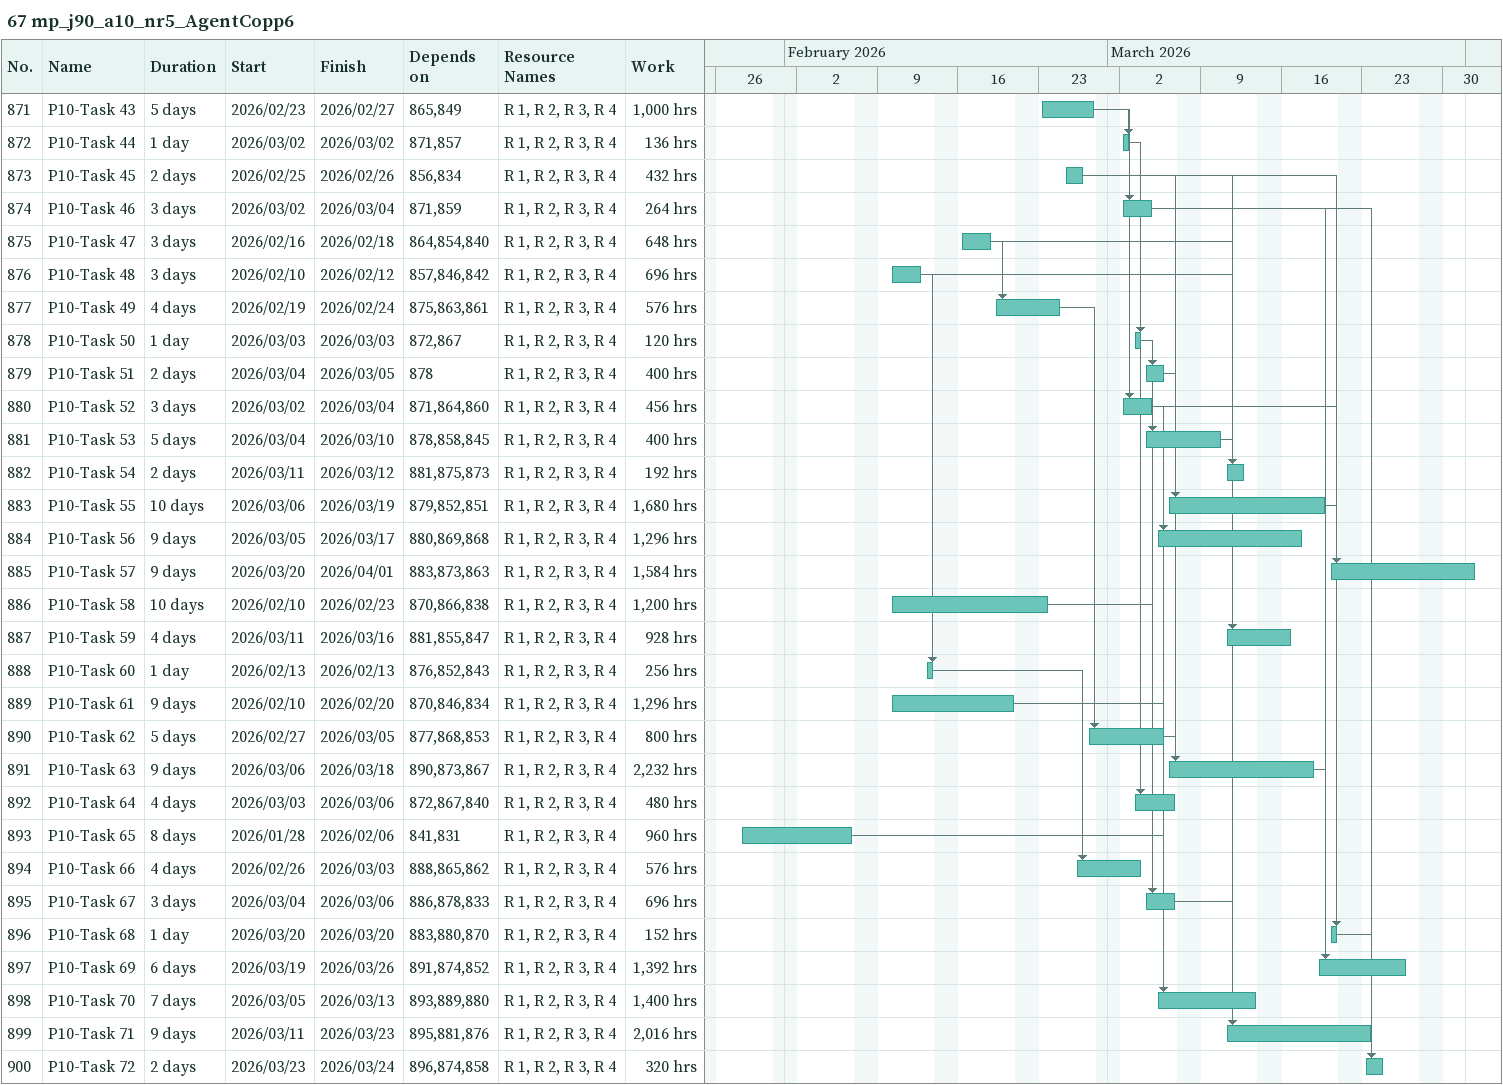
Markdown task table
67 mp_j90_a10_nr5_AgentCopp6

| ID | Task | Duration | Start | Finish | Predecessors | Resources | Work (h) |
|---|---|---|---|---|---|---|---|
| 871 | P10-Task 43 | 5d | 2026-02-23 | 2026-02-27 | 865, 849 | R 1, R 2, R 3, R 4 | 1000 |
| 872 | P10-Task 44 | 1d | 2026-03-02 | 2026-03-02 | 871, 857 | R 1, R 2, R 3, R 4 | 136 |
| 873 | P10-Task 45 | 2d | 2026-02-25 | 2026-02-26 | 856, 834 | R 1, R 2, R 3, R 4 | 432 |
| 874 | P10-Task 46 | 3d | 2026-03-02 | 2026-03-04 | 871, 859 | R 1, R 2, R 3, R 4 | 264 |
| 875 | P10-Task 47 | 3d | 2026-02-16 | 2026-02-18 | 864, 854, 840 | R 1, R 2, R 3, R 4 | 648 |
| 876 | P10-Task 48 | 3d | 2026-02-10 | 2026-02-12 | 857, 846, 842 | R 1, R 2, R 3, R 4 | 696 |
| 877 | P10-Task 49 | 4d | 2026-02-19 | 2026-02-24 | 875, 863, 861 | R 1, R 2, R 3, R 4 | 576 |
| 878 | P10-Task 50 | 1d | 2026-03-03 | 2026-03-03 | 872, 867 | R 1, R 2, R 3, R 4 | 120 |
| 879 | P10-Task 51 | 2d | 2026-03-04 | 2026-03-05 | 878 | R 1, R 2, R 3, R 4 | 400 |
| 880 | P10-Task 52 | 3d | 2026-03-02 | 2026-03-04 | 871, 864, 860 | R 1, R 2, R 3, R 4 | 456 |
| 881 | P10-Task 53 | 5d | 2026-03-04 | 2026-03-10 | 878, 858, 845 | R 1, R 2, R 3, R 4 | 400 |
| 882 | P10-Task 54 | 2d | 2026-03-11 | 2026-03-12 | 881, 875, 873 | R 1, R 2, R 3, R 4 | 192 |
| 883 | P10-Task 55 | 10d | 2026-03-06 | 2026-03-19 | 879, 852, 851 | R 1, R 2, R 3, R 4 | 1680 |
| 884 | P10-Task 56 | 9d | 2026-03-05 | 2026-03-17 | 880, 869, 868 | R 1, R 2, R 3, R 4 | 1296 |
| 885 | P10-Task 57 | 9d | 2026-03-20 | 2026-04-01 | 883, 873, 863 | R 1, R 2, R 3, R 4 | 1584 |
| 886 | P10-Task 58 | 10d | 2026-02-10 | 2026-02-23 | 870, 866, 838 | R 1, R 2, R 3, R 4 | 1200 |
| 887 | P10-Task 59 | 4d | 2026-03-11 | 2026-03-16 | 881, 855, 847 | R 1, R 2, R 3, R 4 | 928 |
| 888 | P10-Task 60 | 1d | 2026-02-13 | 2026-02-13 | 876, 852, 843 | R 1, R 2, R 3, R 4 | 256 |
| 889 | P10-Task 61 | 9d | 2026-02-10 | 2026-02-20 | 870, 846, 834 | R 1, R 2, R 3, R 4 | 1296 |
| 890 | P10-Task 62 | 5d | 2026-02-27 | 2026-03-05 | 877, 868, 853 | R 1, R 2, R 3, R 4 | 800 |
| 891 | P10-Task 63 | 9d | 2026-03-06 | 2026-03-18 | 890, 873, 867 | R 1, R 2, R 3, R 4 | 2232 |
| 892 | P10-Task 64 | 4d | 2026-03-03 | 2026-03-06 | 872, 867, 840 | R 1, R 2, R 3, R 4 | 480 |
| 893 | P10-Task 65 | 8d | 2026-01-28 | 2026-02-06 | 841, 831 | R 1, R 2, R 3, R 4 | 960 |
| 894 | P10-Task 66 | 4d | 2026-02-26 | 2026-03-03 | 888, 865, 862 | R 1, R 2, R 3, R 4 | 576 |
| 895 | P10-Task 67 | 3d | 2026-03-04 | 2026-03-06 | 886, 878, 833 | R 1, R 2, R 3, R 4 | 696 |
| 896 | P10-Task 68 | 1d | 2026-03-20 | 2026-03-20 | 883, 880, 870 | R 1, R 2, R 3, R 4 | 152 |
| 897 | P10-Task 69 | 6d | 2026-03-19 | 2026-03-26 | 891, 874, 852 | R 1, R 2, R 3, R 4 | 1392 |
| 898 | P10-Task 70 | 7d | 2026-03-05 | 2026-03-13 | 893, 889, 880 | R 1, R 2, R 3, R 4 | 1400 |
| 899 | P10-Task 71 | 9d | 2026-03-11 | 2026-03-23 | 895, 881, 876 | R 1, R 2, R 3, R 4 | 2016 |
| 900 | P10-Task 72 | 2d | 2026-03-23 | 2026-03-24 | 896, 874, 858 | R 1, R 2, R 3, R 4 | 320 |
